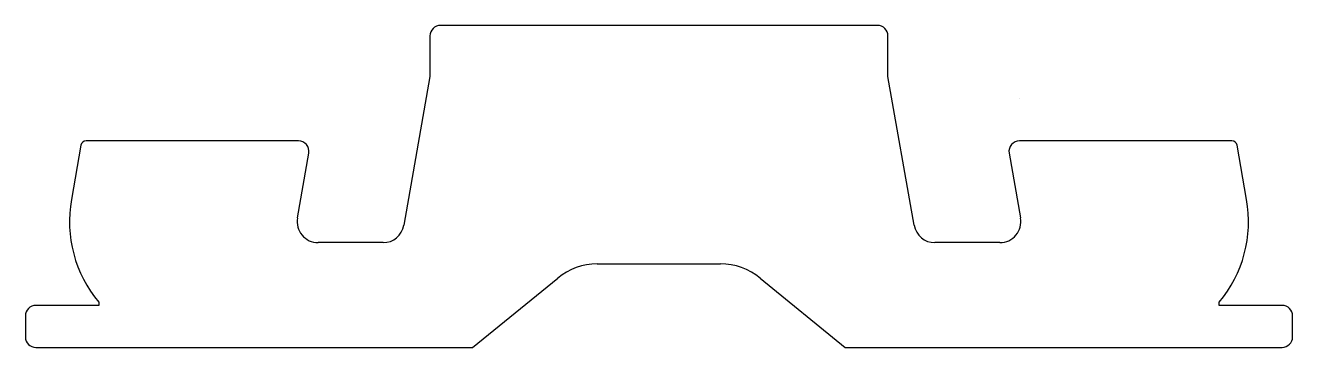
# Model space of a CAD drawing. Extents: x 2185.4 to 2245.8, y 1074.9 to 1090.2.
import ezdxf

# ---------------------------------------------------------------- set-up
doc = ezdxf.new("R2010")
doc.units = 0
doc.header["$LTSCALE"] = 0.1
doc.layers.add('AM_0', color=7, linetype='CONTINUOUS')

msp = doc.modelspace()

# ---------------------------------------------------------------- linework, layer by layer
at = {"layer": 'AM_0'}
for p, q in [((2226.041, 1090.202), (2205.198, 1090.202)), ((2204.698, 1089.702), (2204.698, 1087.768)), ((2226.541, 1087.768), (2226.541, 1089.702)), ((2204.698, 1087.768), (2203.449, 1080.681)), ((2227.791, 1080.681), (2226.541, 1087.768)), ((2188.052, 1084.496), (2187.595, 1081.906)), ((2198.428, 1084.702), (2188.298, 1084.703)), ((2242.942, 1084.703), (2232.811, 1084.702)), ((2243.645, 1081.906), (2243.188, 1084.496)), ((2198.376, 1081.028), (2198.92, 1084.116)), ((2232.319, 1084.115), (2232.863, 1081.028)), ((2202.464, 1079.854), (2199.361, 1079.854)), ((2231.879, 1079.854), (2228.776, 1079.854)), ((2212.677, 1078.842), (2218.549, 1078.842)), ((2206.719, 1074.854), (2210.791, 1078.164)), ((2220.449, 1078.164), (2224.492, 1074.854)), ((2188.9, 1076.864), (2185.9, 1076.864)), ((2188.9, 1077.019), (2188.9, 1076.864)), ((2242.339, 1076.864), (2242.339, 1077.016)), ((2245.34, 1076.864), (2242.339, 1076.864)), ((2185.4, 1076.364), (2185.4, 1075.364)), ((2245.84, 1075.364), (2245.84, 1076.364)), ((2185.9, 1074.864), (2193.504, 1074.864)), ((2193.504, 1074.864), (2206.719, 1074.854)), ((2224.492, 1074.854), (2245.34, 1074.864))]:
    msp.add_line(p, q, dxfattribs=at)
for centre, radius, start, end in [((2205.198, 1089.702), 0.5, 89.99933, 179.99933), ((2226.041, 1089.702), 0.5, 0.00033, 89.99967), ((2232.811, 1084.702), 2, 90.00141, 90.00225), ((2188.298, 1084.453), 0.25, 89.99973, 169.99933), ((2198.428, 1084.202), 0.5, 349.99894, 89.99973), ((2232.811, 1084.202), 0.5, 90.00225, 190.00057), ((2242.942, 1084.453), 0.25, 10.00067, 90.00141), ((2193.508, 1080.867), 6.004, 170.03965, 219.87255), ((2237.736, 1080.864), 6, 320.10588, 10.00067), ((2199.361, 1080.854), 1, 169.99933, 269.99933), ((2202.464, 1080.854), 1, 269.99933, 349.99933), ((2228.776, 1080.854), 1, 190, 270), ((2231.879, 1080.854), 1, 270, 10), ((2212.677, 1075.882), 2.96, 90, 129.57404), ((2218.549, 1075.842), 3, 50.69832, 90), ((2185.9, 1076.364), 0.5, 90, 180), ((2245.34, 1076.364), 0.5, 360, 90), ((2185.9, 1075.364), 0.5, 180, 269.99996), ((2245.334, 1075.369), 0.505, 270.60485, 359.39515)]:
    msp.add_arc(centre, radius, start, end, dxfattribs=at)

doc.saveas('drawing.dxf')
